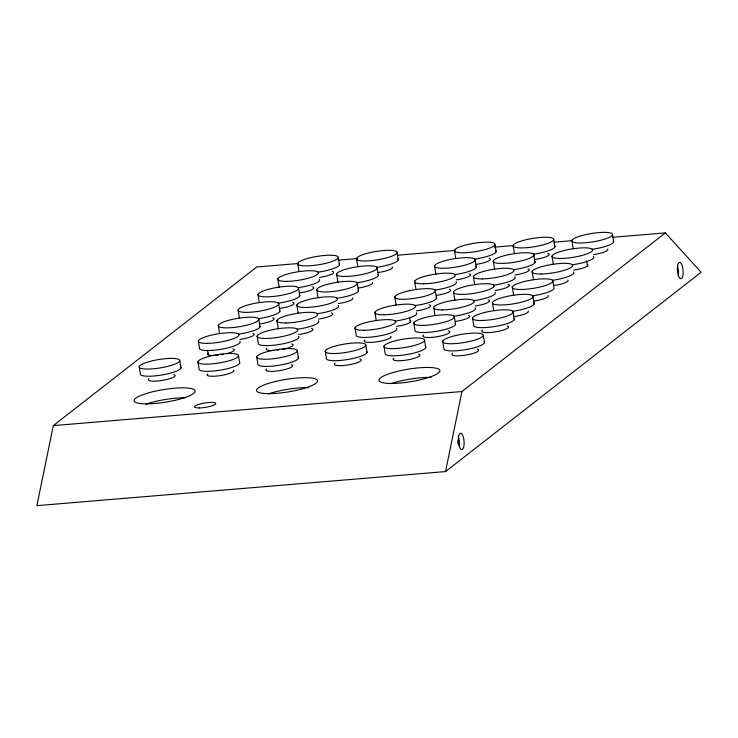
<?xml version="1.0" encoding="UTF-8"?>
<svg xmlns="http://www.w3.org/2000/svg" width="738" height="738" viewBox="0 0 738 738"><rect width="100%" height="100%" fill="white"/><g stroke="black" fill="none" stroke-linecap="round" stroke-linejoin="round"><path stroke-width="1.11" d="M298.041 263.54L256.713 266.99L53.311 425.614L36.9 505.65L445.54 471.573L701.1 272.267L665.353 232.904L612.549 237.304M445.54 471.573L461.942 391.537L665.353 232.904M338.216 260.191L357.727 258.558M397.902 255.21L455.3 250.422M494.322 247.165L513.832 245.542M554.007 242.193L572.374 240.662M53.311 425.614L461.942 391.537M612.503 234.804A20.599 4.253 -9.2 0 1 580.907 243.005A20.599 4.253 -9.2 0 1 583.177 235.219A20.599 4.253 -9.2 0 1 612.503 234.804L613.656 241.972M586.645 260.791L587.559 266.455M571.885 240.542L573.048 247.71A20.599 4.253 -9.2 0 0 573.398 248.771M553.749 239.702A20.599 4.253 -9.2 0 1 522.153 247.903A20.599 4.253 -9.2 0 1 524.423 240.118A20.599 4.253 -9.2 0 1 553.749 239.702L554.911 246.87M552.015 256.04L553.177 263.208A20.599 4.253 -9.2 0 0 553.528 264.269M552.882 281.298A20.599 4.253 -9.2 0 1 521.296 289.49A20.599 4.253 -9.2 0 1 523.556 281.704A20.599 4.253 -9.2 0 1 552.882 281.298L554.044 288.457A20.599 4.253 -9.2 0 1 532.43 295.827M533.878 255.2A20.599 4.253 -9.2 0 1 502.283 263.401A20.599 4.253 -9.2 0 1 504.552 255.616A20.599 4.253 -9.2 0 1 533.878 255.2L535.041 262.368M532.144 271.538L533.306 278.696A20.599 4.253 -9.2 0 0 533.657 279.767M533.011 296.796A20.599 4.253 -9.2 0 1 501.425 304.988A20.599 4.253 -9.2 0 1 503.685 297.202A20.599 4.253 -9.2 0 1 533.011 296.796L534.174 303.955M513.141 245.44L514.294 252.608A20.599 4.253 -9.2 0 0 514.654 253.669M512.273 287.036L513.436 294.194A20.599 4.253 -9.2 0 0 513.786 295.265M513.141 312.294A20.599 4.253 -9.2 0 1 481.554 320.486A20.599 4.253 -9.2 0 1 483.814 312.7A20.599 4.253 -9.2 0 1 513.141 312.294L514.303 319.453M494.995 244.61A20.599 4.253 -9.2 0 1 463.409 252.802A20.599 4.253 -9.2 0 1 465.669 245.016A20.599 4.253 -9.2 0 1 494.995 244.61L496.157 251.769M493.261 260.938L494.423 268.106A20.599 4.253 -9.2 0 0 494.783 269.167M492.403 302.534L493.565 309.692A20.599 4.253 -9.2 0 0 493.916 310.763M475.124 260.099A20.599 4.253 -9.2 0 1 443.538 268.3A20.599 4.253 -9.2 0 1 445.798 260.514A20.599 4.253 -9.2 0 1 475.124 260.099L476.287 267.267M483.335 335.532A20.599 4.253 -9.2 0 1 451.739 343.733A20.599 4.253 -9.2 0 1 454.008 335.947A20.599 4.253 -9.2 0 1 483.335 335.532L484.497 342.7M473.39 276.436L474.552 283.604A20.599 4.253 -9.2 0 0 474.903 284.665M472.532 318.023L473.695 325.19A20.599 4.253 -9.2 0 0 495.346 326.408A20.599 4.253 -9.2 0 0 513.952 318.392M454.387 250.348L455.549 257.507A20.599 4.253 -9.2 0 0 455.899 258.577M453.519 291.934L454.682 299.102A20.599 4.253 -9.2 0 0 455.032 300.163M454.387 317.192A20.599 4.253 -9.2 0 1 422.8 325.384A20.599 4.253 -9.2 0 1 425.07 317.598A20.599 4.253 -9.2 0 1 454.387 317.192L455.549 324.351M434.516 265.837L435.678 273.005A20.599 4.253 -9.2 0 0 436.029 274.075M435.383 291.095A20.599 4.253 -9.2 0 1 403.787 299.296A20.599 4.253 -9.2 0 1 406.057 291.51A20.599 4.253 -9.2 0 1 435.383 291.095L436.545 298.263M442.726 341.27L443.879 348.437A20.599 4.253 -9.2 0 0 465.54 349.646A20.599 4.253 -9.2 0 0 484.146 341.629M433.649 307.432L434.811 314.591A20.599 4.253 -9.2 0 0 435.162 315.661M424.581 340.439A20.599 4.253 -9.2 0 1 392.994 348.631A20.599 4.253 -9.2 0 1 395.254 340.845A20.599 4.253 -9.2 0 1 424.581 340.439L425.743 347.598M414.645 281.335L415.808 288.503A20.599 4.253 -9.2 0 0 416.158 289.564M413.778 322.93L414.94 330.089A20.599 4.253 -9.2 0 0 436.601 331.307A20.599 4.253 -9.2 0 0 455.198 323.29M409.71 318.216L410.439 322.746M397.081 252.774A20.599 4.253 -9.2 0 1 365.485 260.966A20.599 4.253 -9.2 0 1 367.755 253.18A20.599 4.253 -9.2 0 1 397.081 252.774L398.243 259.933M394.775 296.833L395.928 304.001A20.599 4.253 -9.2 0 0 396.288 305.062M377.21 268.272A20.599 4.253 -9.2 0 1 345.615 276.464A20.599 4.253 -9.2 0 1 347.884 268.678A20.599 4.253 -9.2 0 1 377.21 268.272L378.363 275.431M383.972 346.177L385.135 353.336A20.599 4.253 -9.2 0 0 406.795 354.554A20.599 4.253 -9.2 0 0 425.392 346.537M374.904 312.331L376.057 319.499A20.599 4.253 -9.2 0 0 376.417 320.56M356.463 258.512L357.626 265.671A20.599 4.253 -9.2 0 0 357.985 266.741M357.34 283.77A20.599 4.253 -9.2 0 1 325.744 291.962A20.599 4.253 -9.2 0 1 328.013 284.176A20.599 4.253 -9.2 0 1 357.34 283.77L358.493 290.929M365.836 345.338A20.599 4.253 -9.2 0 1 334.24 353.53A20.599 4.253 -9.2 0 1 336.51 345.744A20.599 4.253 -9.2 0 1 365.836 345.338L366.989 352.496M355.024 327.829L356.186 334.987A20.599 4.253 -9.2 0 0 377.847 336.205A20.599 4.253 -9.2 0 0 396.444 328.189M338.327 257.673A20.599 4.253 -9.2 0 1 306.74 265.874A20.599 4.253 -9.2 0 1 309.001 258.088A20.599 4.253 -9.2 0 1 338.327 257.673L339.489 264.841M336.593 274.01L337.755 281.169A20.599 4.253 -9.2 0 0 338.105 282.239M316.722 289.508L317.884 296.667A20.599 4.253 -9.2 0 0 318.235 297.737M325.218 351.076L326.38 358.234A20.599 4.253 -9.2 0 0 348.041 359.452A20.599 4.253 -9.2 0 0 366.638 351.436M297.718 263.411L298.881 270.578A20.599 4.253 -9.2 0 0 299.231 271.639M298.586 288.669A20.599 4.253 -9.2 0 1 266.99 296.861A20.599 4.253 -9.2 0 1 269.259 289.075A20.599 4.253 -9.2 0 1 298.586 288.669L299.748 295.827M296.851 305.006L298.014 312.165A20.599 4.253 -9.2 0 0 298.364 313.235M297.294 351.048A20.599 4.253 -9.2 0 1 265.698 359.249A20.599 4.253 -9.2 0 1 267.968 351.463A20.599 4.253 -9.2 0 1 297.294 351.048L298.447 358.216M277.848 278.909L279.001 286.076A20.599 4.253 -9.2 0 0 279.361 287.137M278.715 304.167A20.599 4.253 -9.2 0 1 247.119 312.358A20.599 4.253 -9.2 0 1 249.389 304.573A20.599 4.253 -9.2 0 1 278.715 304.167L279.877 311.325M276.981 320.495L278.143 327.663A20.599 4.253 -9.2 0 0 278.494 328.724M257.977 294.407L259.13 301.565A20.599 4.253 -9.2 0 0 259.49 302.635M258.844 319.665A20.599 4.253 -9.2 0 1 227.249 327.856A20.599 4.253 -9.2 0 1 229.518 320.071A20.599 4.253 -9.2 0 1 258.844 319.665L260.007 326.823M257.11 335.993L258.272 343.161A20.599 4.253 -9.2 0 0 279.933 344.369A20.599 4.253 -9.2 0 0 298.53 336.353M256.676 356.786L257.839 363.954A20.599 4.253 -9.2 0 0 279.499 365.172A20.599 4.253 -9.2 0 0 298.097 357.155M238.106 309.905L239.26 317.063A20.599 4.253 -9.2 0 0 239.619 318.133M238.54 355.956A20.599 4.253 -9.2 0 1 206.944 364.148A20.599 4.253 -9.2 0 1 209.214 356.362A20.599 4.253 -9.2 0 1 238.54 355.956L239.702 363.114M218.227 325.403L219.389 332.561A20.599 4.253 -9.2 0 0 219.739 333.631M207.581 350.393L208.319 354.932M198.356 340.891L199.518 348.059A20.599 4.253 -9.2 0 0 221.179 349.277A20.599 4.253 -9.2 0 0 239.776 341.26M197.932 361.694L199.085 368.852A20.599 4.253 -9.2 0 0 220.745 370.07A20.599 4.253 -9.2 0 0 239.343 362.054M179.786 360.854A20.599 4.253 -9.2 0 1 148.2 369.046A20.599 4.253 -9.2 0 1 150.46 361.26A20.599 4.253 -9.2 0 1 179.786 360.854L180.948 368.013M139.178 366.592L140.34 373.751A20.599 4.253 -9.2 0 0 162 374.969A20.599 4.253 -9.2 0 0 180.598 366.952M332.312 271.353A13.598 2.804 -9.2 0 1 319.416 277.442M312.442 286.842A13.598 2.804 -9.2 0 1 299.545 292.94M292.571 302.34A13.598 2.804 -9.2 0 1 279.674 308.429M272.7 317.838A13.598 2.804 -9.2 0 1 259.804 323.927M252.83 333.336A13.598 2.804 -9.2 0 1 239.933 339.425M232.959 348.834A13.598 2.804 -9.2 0 1 226.87 353.576M223.559 354.332A13.598 2.804 -9.2 0 1 221.815 354.655M218.319 355.144A13.598 2.804 -9.2 0 1 208.199 353.022M392.201 266.971A13.598 2.804 -9.2 0 1 378.17 272.534M372.33 282.469A13.598 2.804 -9.2 0 1 358.29 288.032M352.46 297.967A13.598 2.804 -9.2 0 1 338.419 303.53M331.454 312.94A13.598 2.804 -9.2 0 1 318.548 319.028M311.584 328.438A13.598 2.804 -9.2 0 1 298.678 334.526M291.713 343.936A13.598 2.804 -9.2 0 1 282.303 349.434M278.807 350.024A13.598 2.804 -9.2 0 1 277.064 350.246M274.278 350.495A13.598 2.804 -9.2 0 1 266.953 348.115M488.99 258.282A13.598 2.804 -9.2 0 1 476.084 264.37M469.119 273.78A13.598 2.804 -9.2 0 1 456.213 279.868M449.239 289.278A13.598 2.804 -9.2 0 1 436.342 295.366M429.368 304.776A13.598 2.804 -9.2 0 1 416.472 310.864M410.632 320.799A13.598 2.804 -9.2 0 1 396.601 326.362M390.762 336.288A13.598 2.804 -9.2 0 1 376.731 341.86A13.598 2.804 -9.2 0 1 364.867 339.95M547.734 253.383A13.598 2.804 -9.2 0 1 534.838 259.472M527.864 268.881A13.598 2.804 -9.2 0 1 514.967 274.97M507.993 284.379A13.598 2.804 -9.2 0 1 495.097 290.468M488.122 299.868A13.598 2.804 -9.2 0 1 475.217 305.966M468.252 315.366A13.598 2.804 -9.2 0 1 455.346 321.454M448.381 330.864A13.598 2.804 -9.2 0 1 437.237 336.685A13.598 2.804 -9.2 0 1 423.621 335.052M607.614 249.01A13.598 2.804 -9.2 0 1 593.583 254.573M587.743 264.508A13.598 2.804 -9.2 0 1 573.712 270.071M567.873 279.997A13.598 2.804 -9.2 0 1 553.841 285.56M548.002 295.495A13.598 2.804 -9.2 0 1 533.971 301.058M528.131 310.993A13.598 2.804 -9.2 0 1 514.1 316.556M507.135 325.965A13.598 2.804 -9.2 0 1 495.982 331.786A13.598 2.804 -9.2 0 1 482.375 330.154M477.32 349.212A13.598 2.804 -9.2 0 1 466.176 355.024A13.598 2.804 -9.2 0 1 452.56 353.391M418.575 354.111A13.598 2.804 -9.2 0 1 407.431 359.932A13.598 2.804 -9.2 0 1 393.815 358.299M359.821 359.009A13.598 2.804 -9.2 0 1 348.677 364.83A13.598 2.804 -9.2 0 1 335.061 363.197M291.279 364.729A13.598 2.804 -9.2 0 1 280.136 370.55A13.598 2.804 -9.2 0 1 266.519 368.917M233.66 370.153A13.598 2.804 -9.2 0 1 219.629 375.716A13.598 2.804 -9.2 0 1 207.765 373.815M173.781 374.526A13.598 2.804 -9.2 0 1 162.628 380.347A13.598 2.804 -9.2 0 1 149.021 378.714M146.078 404.092A30.904 6.374 -9.2 0 1 185.303 397.819M268.475 393.88A30.904 6.374 -9.2 0 1 308.724 387.635M390.872 383.668A30.904 6.374 -9.2 0 1 431.121 377.422M458.197 436.057A8.238 2.841 85.2 0 1 459.34 445.992M457.892 440.78A4.124 1.421 85.2 0 1 457.966 443.898M677.253 265.228A8.238 2.841 85.2 0 1 678.397 275.154M358.142 289.868A20.599 4.253 -9.2 0 1 336.879 298.29M338.272 305.366A20.599 4.253 -9.2 0 1 317.008 313.788M339.139 263.77A20.599 4.253 -9.2 0 1 317.875 272.202M318.401 320.855A20.599 4.253 -9.2 0 1 297.137 329.286M299.388 294.766A20.599 4.253 -9.2 0 1 278.134 303.198M259.647 325.762A20.599 4.253 -9.2 0 1 238.392 334.185M397.883 258.872A20.599 4.253 -9.2 0 1 376.629 267.304M279.517 310.264A20.599 4.253 -9.2 0 1 258.263 318.696M378.013 274.37A20.599 4.253 -9.2 0 1 356.749 282.802M319.268 279.268A20.599 4.253 -9.2 0 1 298.004 287.7M495.807 250.708A20.599 4.253 -9.2 0 1 474.543 259.13M475.936 266.197A20.599 4.253 -9.2 0 1 454.673 274.628M456.066 281.695A20.599 4.253 -9.2 0 1 434.802 290.126M436.186 297.193A20.599 4.253 -9.2 0 1 414.931 305.624M416.315 312.691A20.599 4.253 -9.2 0 1 395.061 321.122M475.069 307.792A20.599 4.253 -9.2 0 1 453.805 316.224M514.81 276.796A20.599 4.253 -9.2 0 1 493.556 285.228M494.94 292.294A20.599 4.253 -9.2 0 1 473.676 300.726M534.681 261.298A20.599 4.253 -9.2 0 1 513.427 269.73M554.552 245.8A20.599 4.253 -9.2 0 1 533.297 254.232M533.823 302.894A20.599 4.253 -9.2 0 1 512.559 311.316M613.306 240.902A20.599 4.253 -9.2 0 1 592.042 249.333M593.435 256.4A20.599 4.253 -9.2 0 1 572.171 264.831M573.564 271.898A20.599 4.253 -9.2 0 1 552.301 280.329M199.288 407.939A10.71 2.205 -9.2 0 0 215.717 403.677A10.71 2.205 -9.2 0 0 200.468 403.889A10.71 2.205 -9.2 0 0 199.288 407.939M147.692 403.852A30.904 6.374 -9.2 0 0 195.081 391.564A30.904 6.374 -9.2 0 0 151.087 392.173A30.904 6.374 -9.2 0 0 147.692 403.852M270.09 393.649A30.904 6.374 -9.2 0 0 317.478 381.352A30.904 6.374 -9.2 0 0 273.484 381.97A30.904 6.374 -9.2 0 0 270.09 393.649M392.487 383.437A30.904 6.374 -9.2 0 0 439.876 371.14A30.904 6.374 -9.2 0 0 395.882 371.758A30.904 6.374 -9.2 0 0 392.487 383.437M458.455 437.219A8.238 2.841 85.2 0 0 461.785 449.626A8.238 2.841 85.2 0 0 463.399 437.385A8.238 2.841 85.2 0 0 458.455 437.219M677.512 266.39A8.238 2.841 85.2 0 0 680.842 278.798A8.238 2.841 85.2 0 0 682.456 266.556A8.238 2.841 85.2 0 0 677.512 266.39M305.873 307.46A20.599 4.253 -9.2 0 0 337.469 299.268A20.599 4.253 -9.2 0 0 308.143 299.674A20.599 4.253 -9.2 0 0 305.873 307.46M286.003 322.958A20.599 4.253 -9.2 0 0 317.589 314.757A20.599 4.253 -9.2 0 0 288.272 315.172A20.599 4.253 -9.2 0 0 286.003 322.958M207.378 343.354A20.599 4.253 -9.2 0 0 238.974 335.163A20.599 4.253 -9.2 0 0 209.647 335.569A20.599 4.253 -9.2 0 0 207.378 343.354M266.132 338.456A20.599 4.253 -9.2 0 0 297.718 330.255A20.599 4.253 -9.2 0 0 268.392 330.67A20.599 4.253 -9.2 0 0 266.132 338.456M286.861 281.363A20.599 4.253 -9.2 0 0 318.456 273.171A20.599 4.253 -9.2 0 0 289.13 273.586A20.599 4.253 -9.2 0 0 286.861 281.363M423.658 283.798A20.599 4.253 -9.2 0 0 455.254 275.597A20.599 4.253 -9.2 0 0 425.927 276.012A20.599 4.253 -9.2 0 0 423.658 283.798M364.046 330.283A20.599 4.253 -9.2 0 0 395.642 322.091A20.599 4.253 -9.2 0 0 366.316 322.497A20.599 4.253 -9.2 0 0 364.046 330.283M383.917 314.794A20.599 4.253 -9.2 0 0 415.512 306.593A20.599 4.253 -9.2 0 0 386.186 307.008A20.599 4.253 -9.2 0 0 383.917 314.794M442.671 309.886A20.599 4.253 -9.2 0 0 474.266 301.694A20.599 4.253 -9.2 0 0 444.94 302.1A20.599 4.253 -9.2 0 0 442.671 309.886M482.412 278.899A20.599 4.253 -9.2 0 0 514.008 270.698A20.599 4.253 -9.2 0 0 484.681 271.114A20.599 4.253 -9.2 0 0 482.412 278.899M462.541 294.388A20.599 4.253 -9.2 0 0 494.137 286.196A20.599 4.253 -9.2 0 0 464.811 286.602A20.599 4.253 -9.2 0 0 462.541 294.388M561.037 258.494A20.599 4.253 -9.2 0 0 592.632 250.302A20.599 4.253 -9.2 0 0 563.306 250.717A20.599 4.253 -9.2 0 0 561.037 258.494M541.166 273.992A20.599 4.253 -9.2 0 0 572.753 265.8A20.599 4.253 -9.2 0 0 543.436 266.206A20.599 4.253 -9.2 0 0 541.166 273.992"/></g></svg>
